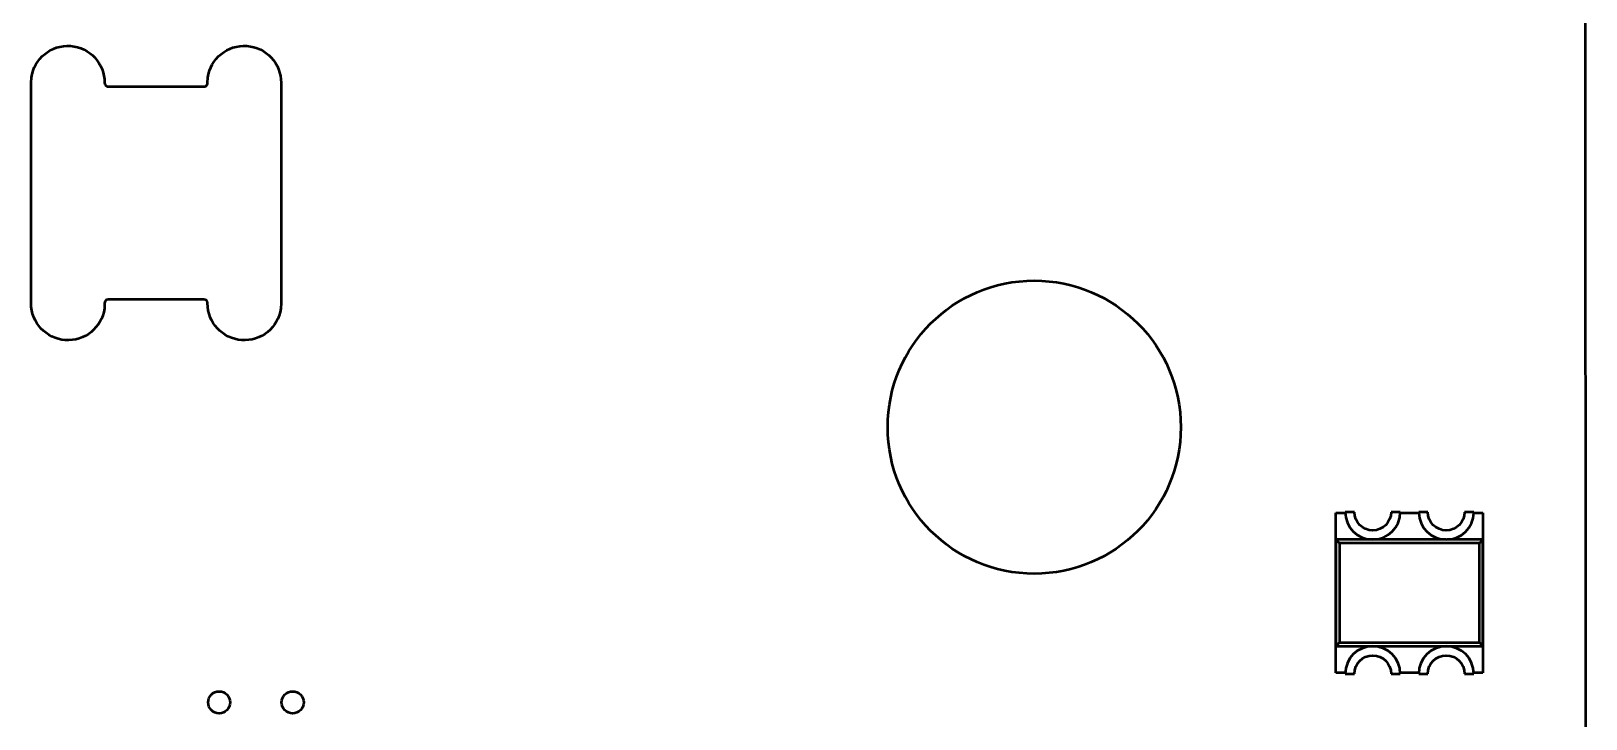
# Model space of a CAD drawing. Header units: millimetres. Extents: x 43 to 387, y 137 to 261.
# Drawn here: x 365.41 to 386.57, y 153.74 to 163.1 of the extents above; entities that cross this region are included whole.
import ezdxf

# ---------------------------------------------------------------- set-up
doc = ezdxf.new("R2010")
doc.units = ezdxf.units.MM
doc.header["$LTSCALE"] = 0.75
doc.layers.add('Visible', color=7, linetype='Continuous', lineweight=50)

msp = doc.modelspace()

# ---------------------------------------------------------------- linework, layer by layer
at = {"layer": 'Visible', "extrusion": (0, 0, -1)}
for p, q in [((386.567, 143.958), (386.534, 248.991)), ((365.414, 162.398), (365.417, 162.47)), ((367.814, 162.398), (367.817, 162.47)), ((365.414, 159.398), (365.414, 162.398)), ((366.414, 162.398), (366.416, 162.378)), ((366.464, 162.348), (367.764, 162.348)), ((367.764, 162.348), (367.784, 162.35)), ((368.814, 162.398), (368.814, 159.398)), ((366.414, 159.398), (366.412, 159.327)), ((366.464, 159.448), (366.444, 159.446)), ((367.764, 159.448), (366.464, 159.448)), ((367.814, 159.398), (367.812, 159.418)), ((368.814, 159.398), (368.812, 159.327)), ((383.167, 156.548), (383.292, 156.548)), ((383.167, 154.368), (383.167, 156.548)), ((383.292, 156.548), (383.292, 156.558)), ((383.417, 156.558), (383.292, 156.558)), ((384.042, 156.558), (383.917, 156.558)), ((384.042, 156.548), (384.042, 156.558)), ((384.042, 156.548), (384.292, 156.548)), ((384.417, 156.558), (384.292, 156.558)), ((384.292, 156.558), (384.292, 156.548)), ((385.042, 156.558), (384.917, 156.558)), ((385.042, 156.548), (385.042, 156.558)), ((385.042, 156.548), (385.167, 156.548)), ((385.167, 156.548), (385.167, 154.368)), ((384.661, 156.183), (383.167, 156.183)), ((383.216, 156.134), (383.167, 156.183)), ((383.167, 156.183), (383.167, 154.733)), ((385.118, 156.134), (383.216, 156.134)), ((383.216, 156.134), (383.216, 154.782)), ((385.167, 156.183), (384.673, 156.183)), ((385.118, 156.134), (385.167, 156.183)), ((385.118, 154.782), (385.118, 156.134)), ((385.167, 154.733), (385.167, 156.183)), ((383.216, 154.782), (383.167, 154.733)), ((383.167, 154.733), (385.167, 154.733)), ((383.216, 154.782), (385.118, 154.782)), ((385.118, 154.782), (385.167, 154.733)), ((383.292, 154.368), (383.167, 154.368)), ((383.292, 154.368), (383.292, 154.358)), ((383.292, 154.358), (383.417, 154.358)), ((383.917, 154.358), (384.042, 154.358)), ((384.042, 154.368), (384.042, 154.358)), ((384.292, 154.368), (384.042, 154.368)), ((384.292, 154.368), (384.292, 154.358)), ((384.292, 154.358), (384.417, 154.358)), ((384.917, 154.358), (385.042, 154.358)), ((385.042, 154.368), (385.042, 154.358)), ((385.167, 154.368), (385.042, 154.368))]:
    msp.add_line(p, q, dxfattribs=at)
at = {"layer": 'Visible'}
for centre, radius in [((379.062, 157.713), 1.994), ((367.972, 153.968), 0.15), ((368.972, 153.968), 0.15)]:
    msp.add_circle(centre, radius, dxfattribs=at)
at = {"layer": 'Visible', "extrusion": (0, 0, -1)}
for centre, radius, start, end in [((-365.913, 162.4), 0.501, 8.0344, 180.1684), ((-368.313, 162.4), 0.501, 8.0344, 180.1684), ((-365.915, 159.397), 0.501, 188.0344, 0.1684), ((-368.315, 159.397), 0.501, 188.0344, 0.1684), ((-383.667, 156.558), 0.25, 180, 0), ((-384.667, 156.558), 0.25, 180, 0), ((-383.667, 154.358), 0.25, 0, 180), ((-384.667, 154.358), 0.25, 0, 180)]:
    msp.add_arc(centre, radius, start, end, dxfattribs=at)
at = {"layer": 'Visible'}
for centre, radius, start, end in [((366.46, 162.395), 0.0465, 200.4231, 275.5364), ((367.768, 162.394), 0.0465, 290.4231, 5.5364), ((366.46, 159.403), 0.0465, 110.4231, 185.5364), ((367.769, 159.402), 0.0465, 20.4231, 95.5364), ((383.667, 156.558), 0.375, 180, 0), ((384.667, 156.558), 0.375, 181.5275, 358.4725), ((383.667, 154.358), 0.375, 0, 180), ((384.667, 154.358), 0.375, 0, 180)]:
    msp.add_arc(centre, radius, start, end, dxfattribs=at)

doc.saveas('drawing.dxf')
